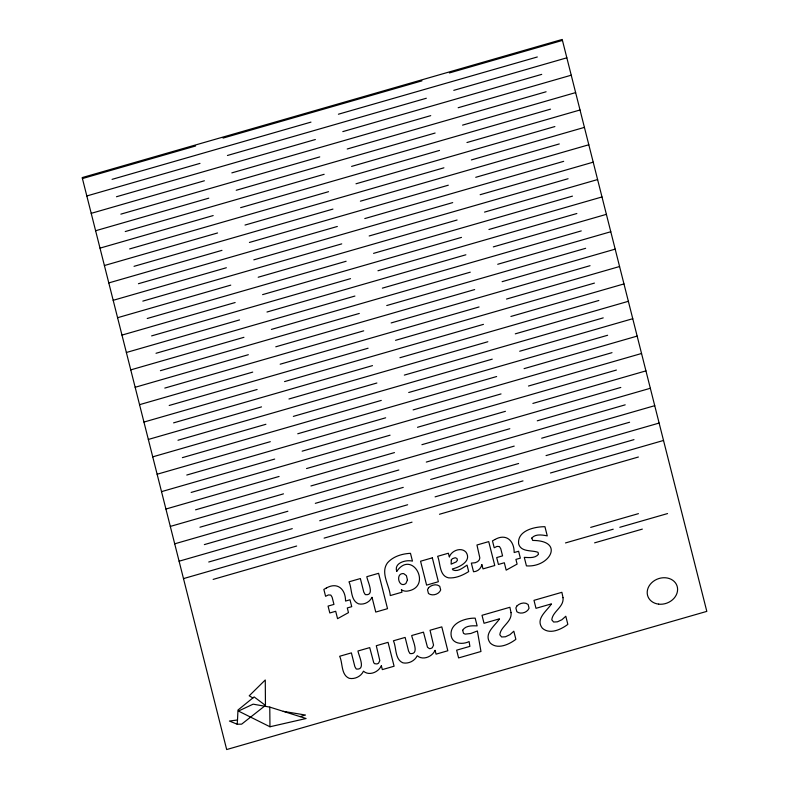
<?xml version="1.0" encoding="UTF-8"?>
<svg xmlns="http://www.w3.org/2000/svg" width="789" height="789" viewBox="0 0 789 789"><rect width="100%" height="100%" fill="white"/><g stroke="black" fill="none" stroke-linecap="round" stroke-linejoin="round"><path stroke-width="1.18" d="M237.499 719.992L237.982 710.041L254.137 696.914L265.459 705.415L241.651 724.154L237.164 724.213L229.431 721.047L237.499 719.992L237.164 724.213M481.823 564.717C481.083 568.622 477.473 571.64 473.528 571.759L471.349 563.109L475.185 562.725L477.651 561.64L479.199 560.042L479.84 557.951L476.96 545.002L488.726 541.609L494.762 565.506L482.996 568.889L481.931 564.687M449.405 556.837C451.486 550.574 461.24 546.826 466.023 552.192C472.078 561.157 459.306 567.301 452.353 568.948L452.925 569.924C457.906 572.232 463.104 567.597 467.049 565.121L468.686 571.581C462.719 575.309 455.746 578.445 448.566 577.854C439.157 575.842 440.538 563.09 437.639 556.314L448.379 553.227L449.296 556.866M396.828 571.285C412.44 548.799 433.033 587.41 407.213 591.119A8.058 6.726 -20.4 0 1 401.483 589.699M371.935 597.372C369.666 602.254 363.778 605.055 358.561 603.832C350.247 600.33 352.2 588.594 348.985 581.828L360.366 578.554L363.808 592.174L365.287 594.62C375.416 596.099 367.279 580.931 366.826 576.69L378.592 573.307L387.527 608.674L375.761 612.067L372.043 597.342M381.265 665.867C378.483 672.208 369.144 676.193 363.473 671.183C361.106 676.39 354.754 679.516 349.182 678.303C340.858 674.792 342.899 663.026 339.655 656.27L351.391 652.888L354.863 666.656L356.243 669.023C366.382 670.384 358.581 655.324 357.959 650.994L369.725 647.611L373.73 662.691L374.578 663.677L377.024 663.953L378.533 663.233L379.815 660.63L376.294 645.718L388.06 642.335L394.096 666.222L382.33 669.614L381.373 665.827M435.005 650.392C432.224 656.744 422.884 660.728 417.213 655.718C414.846 660.926 408.495 664.042 402.923 662.839C394.599 659.328 396.64 647.562 393.395 640.796L405.132 637.423L408.603 651.191L409.984 653.558C420.123 654.909 412.322 639.849 411.7 635.53L423.466 632.147L427.47 647.227L429.413 648.637L430.764 648.489L432.273 647.769L433.555 645.165L430.035 630.253L441.801 626.87L447.836 650.757L436.07 654.14L435.114 650.363M82.421 178.561L195.593 145.995M223.05 138.095L421.937 80.853M449.385 72.953L562.449 40.417M112.068 179.359L310.965 122.117M338.412 114.218L537.309 56.976M86.82 195.958L199.992 163.382M227.439 155.482L426.326 98.25M453.783 90.35L566.847 57.814M116.466 196.747L315.363 139.515M342.811 131.615L541.708 74.373M91.208 213.346L204.381 180.78M231.838 172.88L430.725 115.638M458.172 107.738L571.236 75.202M120.865 214.144L319.752 156.903M347.209 149.003L546.096 91.771M95.607 230.743L208.779 198.167M236.227 190.267L435.114 133.035M462.571 125.135L575.635 92.599M125.254 231.542L324.151 174.3M351.598 166.4L550.495 109.158M100.006 248.131L213.178 215.565M240.625 207.665L439.512 150.423M466.96 142.523L580.023 109.987M129.652 248.929L328.54 191.688M355.997 183.788L554.884 126.556M104.395 265.528L217.567 232.962M245.014 225.062L443.911 167.82M471.358 159.92L584.422 127.384M134.041 266.327L332.938 209.085M360.386 201.185L559.283 143.943M108.793 282.916L221.965 250.35M249.413 242.45L448.3 185.208M475.747 177.308L588.811 144.772M138.44 283.715L337.327 226.473M364.784 218.573L563.671 161.341M113.182 300.313L226.354 267.747M253.811 259.847L452.699 202.605M480.146 194.705L593.21 162.169M142.829 301.112L341.726 243.87M369.173 235.97L568.07 178.728M117.581 317.711L230.753 285.135M258.2 277.235L457.087 220.003M484.545 212.103L597.608 179.557M147.227 318.5L346.124 261.267M373.572 253.368L572.459 196.126M121.97 335.098L235.142 302.532M262.599 294.632L461.486 237.39M488.933 229.491L601.997 196.954M151.616 335.897L350.513 278.655M377.961 270.755L576.858 213.513M126.368 352.496L239.54 319.92M266.988 312.02L465.875 254.788M493.332 246.888L606.396 214.342M156.015 353.285L354.912 296.053M382.359 288.153L581.256 230.911M130.757 369.883L243.929 337.317M271.386 329.417L470.274 272.175M497.721 264.276L610.785 231.739M160.404 370.682L359.301 313.44M386.748 305.54L585.645 248.308M135.156 387.281L248.328 354.705M275.775 346.805L474.662 289.573M502.12 281.673L615.183 249.137M164.802 388.08L363.699 330.838M391.147 322.938L590.044 265.696M139.554 404.668L252.717 372.102M280.174 364.202L479.061 306.96M506.508 299.061L619.572 266.524M169.201 405.467L368.088 348.225M395.545 340.325L594.433 283.093M143.943 422.066L257.115 389.49M284.563 381.59L483.45 324.358M510.907 316.458L623.971 283.922M173.59 422.865L372.487 365.623M399.934 357.723L598.831 300.481M148.342 439.453L261.514 406.887M288.961 398.987L487.849 341.745M515.296 333.846L628.36 301.309M177.989 440.252L376.876 383.01M404.333 375.11L603.22 317.878M152.731 456.851L265.903 424.285M293.35 416.385L492.247 359.143M519.695 351.243L632.758 318.707M182.377 457.65L381.274 400.408M408.722 392.508L607.619 335.266M157.129 474.238L270.302 441.672M297.749 433.772L496.636 376.54M524.083 368.641L637.157 336.094M186.776 475.037L385.663 417.805M413.12 409.905L612.008 352.663M161.518 491.636L274.69 459.07M302.148 451.17L501.035 393.928M528.482 386.028L641.546 353.492M191.165 492.435L390.062 435.193M417.509 427.293L616.406 370.051M165.917 509.033L279.089 476.457M306.536 468.558L505.424 411.325M532.881 403.426L645.944 370.879M195.564 509.822L394.461 452.59M421.908 444.69L620.805 387.448M170.306 526.421L283.478 493.855M310.935 485.955L509.822 428.713M537.27 420.813L650.333 388.277M199.952 527.22L398.849 469.978M426.297 462.078L625.194 404.836M174.704 543.818L287.877 511.242M315.324 503.343L514.211 446.11M541.668 438.211L654.732 405.674M204.351 544.607L403.248 487.375M430.695 479.475L629.592 422.233M179.093 561.206L292.265 528.64M319.723 520.74L518.61 463.498M546.057 455.598L659.121 423.062M208.75 562.005L407.637 504.763M435.094 496.863L633.981 439.631M183.492 578.603L296.664 546.027M324.111 538.128L522.999 480.896M550.456 472.996L663.519 440.459L562.202 39.45L82.184 177.594L226.68 749.55L706.816 611.376L663.519 440.459M213.138 579.402L412.036 522.16M439.483 514.26L638.38 457.018M590.695 527.387L638.429 513.649M565.486 542.94L613.221 529.202M619.809 527.299L667.543 513.57M594.6 542.852L642.335 529.113M300.027 716.609L305.481 715.041L283.251 711.333L269.779 707.102L253.151 704.163L238.436 711.057L269.966 726.768L306.083 718.513L283.251 711.333M252.953 698.009L249.206 695.799L265.272 679.97L265.459 705.415M396.719 571.315C393.81 562.794 406.079 559.529 412.45 561.107L410.477 553.316C402.143 553.75 393.188 556.373 387.507 562.823C380.15 572.765 389.371 585.122 390.289 595.567L401.995 592.204L401.374 589.728M269.779 707.102L269.966 726.768M462.66 630.253L463.508 633.36L465.155 634.129L470.816 633.488L477.384 630.973L480.965 651.487L458.596 657.927L456.634 650.175L469.889 646.369L469.1 641.565C463.044 644.613 452.994 644.307 451.259 636.289C448.882 623.31 464.879 617.965 475.175 618.142L477.128 625.884C472.266 625.667 465.471 625.48 462.66 630.253M531.786 538.078L532.674 540.435C565.21 540.544 549.696 567.725 526.431 565.871L524.281 557.359C528.886 557.576 535.258 558.444 538.463 554.282L538.029 552.32C531.776 549.953 520.977 552.369 518.62 543.868C517.13 530.514 534.715 526.648 544.943 526.707L547.26 535.879C542.359 534.912 535.327 533.67 531.786 538.078M511.045 612.668C512.209 622.038 500.551 626.338 499.832 634.82L501.646 636.979L505.424 636.792L509.941 634.691L513.817 631.2L515.868 639.337C509.102 644.455 497.82 649.791 490.393 643.203C483.016 633.735 495.097 625.864 499.496 618.823L484.032 623.28L482.01 615.302L509.901 607.274L511.045 612.668M563.021 597.717C564.174 607.086 552.527 611.386 551.807 619.868L553.622 622.028L557.399 621.831L561.906 619.74L565.792 616.239L567.843 624.385C561.068 629.494 549.795 634.839 542.368 628.241C534.981 618.773 547.073 610.913 551.462 603.871L535.997 608.319L533.985 600.34L561.876 592.312L563.021 597.717M407.449 579.974L405.891 583.495C398.613 588.831 395.042 572.646 403.721 573.623L406.404 575.645L407.449 579.974M451.298 559.943L451.14 564.165L456.229 561.876L457.423 560.269L456.979 558.504L455.243 557.724L452.403 558.681L451.298 559.943M516.825 606.051L515.878 607.944L516.844 611.722C520.671 614.651 527.299 612.619 529.064 608.201L528.127 604.502C524.793 601.682 519.616 603.181 516.825 606.051M428.486 587.825L427.51 589.728L428.457 593.486C432.293 596.415 438.911 594.393 440.686 589.965L439.729 586.266C436.406 583.515 431.267 584.945 428.486 587.825M326.321 588.042L323.855 589.413L325.591 596.297L328.392 594.936L330.808 595.084L332.139 597.234L333.954 604.404L328.066 606.09L329.812 612.974L335.69 611.278L337.564 618.675L348.472 612.629L347.288 607.944L351.736 606.662L350 599.778L345.552 601.06C345.582 589.018 337.376 581.7 326.321 588.042M494.95 539.508L492.484 540.879L494.22 547.763L497.011 546.412L499.427 546.56L500.768 548.71L502.573 555.87L496.695 557.567L498.431 564.451L504.319 562.754L506.183 570.151L517.101 564.105L515.917 559.411L520.355 558.139L518.62 551.255L514.172 552.537C514.211 540.495 505.996 533.177 494.95 539.508M432.333 557.843L420.567 561.226L426.602 585.122L438.368 581.73L432.333 557.843M658.618 604.137A15.494 12.93 -20.4 0 0 677.051 585.951A15.494 12.93 -20.4 0 0 651.556 582.874A15.494 12.93 -20.4 0 0 658.618 604.137"/></g></svg>
